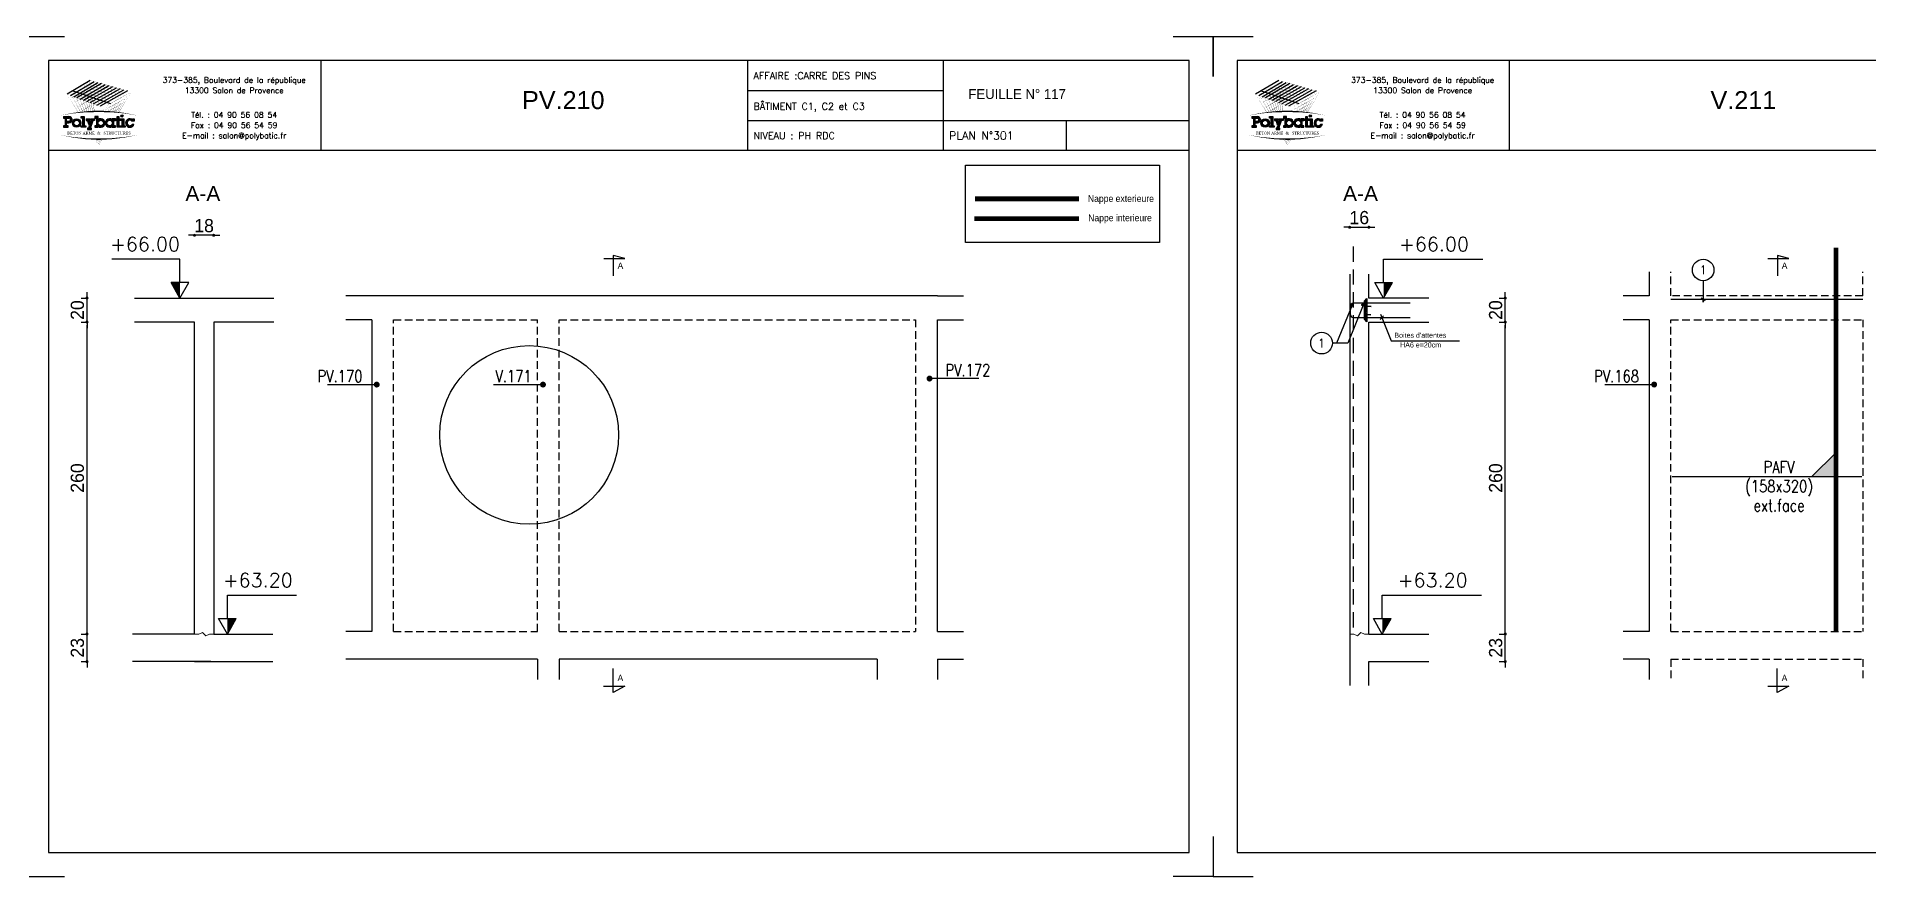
# Model space of a CAD drawing. Header units: metres. Extents: x -5618 to 118954, y -306 to 4637.
# Drawn here: x 115995 to 117520, y 894 to 1594 of the extents above; entities that cross this region are included whole.
import ezdxf
from ezdxf.enums import TextEntityAlignment as Align

# ---------------------------------------------------------------- set-up
doc = ezdxf.new("R2010")
doc.units = ezdxf.units.M
doc.linetypes.add('CACHE', pattern=[9.525, 6.35, -3.175])
doc.linetypes.add('CACHEX2', pattern=[19.05, 12.7, -6.35])
for name, color, linetype in [('COTATION', 1, 'Continuous'), ('GO-CARTOUCHE', 7, 'Continuous'), ('GO-FER-HA', 140, 'Continuous'), ('GO-TEXTE', 9, 'Continuous'), ('K_ENT_M_Building_V.76', 7, 'Continuous'), ('STR_COTATION', 1, 'Continuous'), ('STR_STA', 30, 'Continuous'), ('STR_TS', 22, 'Continuous'), ('STR_TS_TXT', 7, 'Continuous'), ('STR_VOI-POT', 6, 'Continuous')]:
    doc.layers.add(name, color=color, linetype=linetype)
doc.layers.add('Kofragna_forma', color=7, linetype='Continuous', lineweight=70)
doc.styles.add('ARIAL', font='ARIAL.TTF')
doc.styles.add('GrDimensions', font='simplex.shx')
doc.styles.add('Lucida', font='LSANSI.TTF')
doc.styles.add('POLYBATIC', font='TIMES.TTF')
doc.styles.add('schéma', font='simplex.shx')
doc.styles.add('TEXTE', font='romans.shx')
doc.styles.add('TEXTE TS', font='romans.shx', dxfattribs={"width": 0.7, "oblique": 15})
doc.styles.add('TEXTEBA', font='ARIAL.TTF')
doc.dimstyles.new('COUPE-20', dxfattribs={"dimscale": 0.5, "dimtxt": 22, "dimasz": 5, "dimexe": 0.05, "dimexo": 0, "dimgap": 5, "dimtad": 1, "dimdec": 0, "dimdsep": 46, "dimtxsty": 'Standard', "dimblk1": 'DOT', "dimblk2": 'DOT', "dimsah": 1, "dimcen": 0, "dimdle": 150, "dimclrd": 1, "dimclre": 1, "dimclrt": 7, "dimadec": 0, "dimazin": 0, "dimtfac": 1, "dimtdec": 0, "dimtix": 1, "dimtmove": 2, "dimatfit": 3, "dimldrblk": 'DOT', "dimfxl": 0, "dimtvp": 1, "dimtolj": 1, "dimtzin": 0, "dimarcsym": 0})

# ---------------------------------------------------------------- blocks, each defined once
blk = doc.blocks.new('A$C492E529B')
h = blk.add_hatch(color=256)
h.paths.add_polyline_path([(-1.98, 0.1), (-2.08, 0.1), (-2.08, 0.3), (-1.93, 0.3, 1), (-1.93, 0.7), (-2.28, 0.7), (-2.28, 0.6), (-2.18, 0.6), (-2.18, 0.1), (-2.28, 0.1), (-2.28, 0), (-1.98, 0)])
h.paths.add_polyline_path([(-2.08, 0.4), (-2.08, 0.6), (-1.93, 0.6, -1), (-1.93, 0.4)], flags=16)
h = blk.add_hatch(color=256)
h.paths.add_polyline_path([(-1.16, 0.28, 1), (-1.71, 0.28, 1)])
h.paths.add_polyline_path([(-1.61, 0.28, -1), (-1.26, 0.28, -1)], flags=16)
for color, points in [(256, [(-0.94, 0.7), (-1.14, 0.7), (-1.14, 0.6), (-1.04, 0.6), (-1.04, 0.1), (-1.14, 0.1), (-1.14, 0), (-0.84, 0), (-0.84, 0.1), (-0.94, 0.1)]), (256, [(-0.37, 0.45), (-0.27, 0.45), (-0.27, 0.55), (-0.52, 0.55), (-0.52, 0.45), (-0.47, 0.45), (-0.54, 0.25), (-0.61, 0.45), (-0.56, 0.45), (-0.56, 0.55), (-0.82, 0.55), (-0.82, 0.45), (-0.72, 0.45), (-0.6, 0.1), (-0.65, -0.05), (-0.72, -0.05), (-0.72, -0.15), (-0.47, -0.15), (-0.47, -0.05), (-0.54, -0.05)]), (256, [(1.39, 0.55), (1.29, 0.55), (1.29, 0.7), (1.19, 0.7), (1.19, 0.55), (1.09, 0.55), (1.09, 0.45), (1.19, 0.45), (1.19, 0), (1.39, 0), (1.39, 0.1), (1.29, 0.1), (1.29, 0.45), (1.39, 0.45)]), (140, [(1.41, 0.73, 1), (1.56, 0.73, 1)]), (256, [(1.61, 0.55), (1.41, 0.55), (1.41, 0.45), (1.51, 0.45), (1.51, 0.1), (1.41, 0.1), (1.41, 0), (1.71, 0), (1.71, 0.1), (1.61, 0.1)]), (256, [(2.13, 0.4), (2.28, 0.4), (2.28, 0.55), (2.18, 0.55), (2.18, 0.49, 3.359496), (2.27, 0.2), (2.17, 0.2, -3.125802)])]:
    blk.add_hatch(color=color).paths.add_polyline_path(points)
h = blk.add_hatch(color=256)
h.paths.add_polyline_path([(-0.05, 0.49), (-0.05, 0.7), (-0.25, 0.7), (-0.25, 0.6), (-0.15, 0.6), (-0.15, 0.1), (-0.25, 0.1), (-0.25, 0), (-0.05, 0), (-0.05, 0.06, 2.12132)])
h.paths.add_polyline_path([(-0.05, 0.28, -1), (0.3, 0.28, -1)], flags=16)
h = blk.add_hatch(color=256)
h.paths.add_polyline_path([(1.07, 0.1), (0.97, 0.1), (0.97, 0.45), (1.07, 0.45), (1.07, 0.55), (0.87, 0.55), (0.87, 0.49, 2.12132), (0.87, 0.06), (0.87, 0), (1.07, 0)])
h.paths.add_polyline_path([(0.52, 0.28, -1), (0.87, 0.28, -1)], flags=16)
for p, q in [((-0.6, 0.1), (-0.72, 0.45)), ((-0.65, -0.05), (-0.6, 0.1)), ((-0.54, 0.25), (-0.61, 0.45)), ((-0.54, -0.05), (-0.37, 0.45)), ((-0.54, 0.25), (-0.47, 0.45)), ((0.87, 0.55), (0.87, 0.49)), ((1.07, 0.55), (0.87, 0.55)), ((0.87, 0.06), (0.87, 0)), ((0.97, 0.1), (0.97, 0.45)), ((0.97, 0.45), (1.07, 0.45)), ((1.07, 0.1), (0.97, 0.1)), ((1.07, 0.45), (1.07, 0.55)), ((1.07, 0), (1.07, 0.1)), ((2.17, 0.2), (2.27, 0.2)), ((0.87, 0), (1.07, 0))]:
    blk.add_line(p, q)
for points in [[(-2.28, 0.7), (-1.93, 0.7)], [(-2.28, 0.7), (-2.28, 0.6), (-2.18, 0.6), (-2.18, 0.1), (-2.28, 0.1), (-2.28, 0), (-1.98, 0), (-1.98, 0.1), (-2.08, 0.1), (-2.08, 0.3), (-1.93, 0.3)], [(-2.08, 0.4), (-2.08, 0.6), (-1.93, 0.6)], [(-2.08, 0.4), (-1.93, 0.4)], [(-1.14, 0.7), (-0.94, 0.7), (-0.94, 0.1), (-0.84, 0.1), (-0.84, 0), (-1.14, 0), (-1.14, 0.1), (-1.04, 0.1), (-1.04, 0.6), (-1.14, 0.6), (-1.14, 0.7)], [(-0.82, 0.55), (-0.56, 0.55)], [(-0.82, 0.55), (-0.82, 0.45), (-0.72, 0.45)], [(-0.61, 0.45), (-0.56, 0.45), (-0.56, 0.55)], [(-0.52, 0.55), (-0.27, 0.55), (-0.27, 0.45), (-0.37, 0.45)], [(-0.47, 0.45), (-0.52, 0.45), (-0.52, 0.55)], [(-0.25, 0.7), (-0.25, 0.6), (-0.15, 0.6), (-0.15, 0.1), (-0.25, 0.1), (-0.25, 0), (-0.05, 0), (-0.05, 0.06)], [(-0.05, 0.49), (-0.05, 0.7), (-0.25, 0.7)], [(1.09, 0.55), (1.19, 0.55), (1.19, 0.7), (1.29, 0.7), (1.29, 0.55), (1.39, 0.55), (1.39, 0.45), (1.29, 0.45), (1.29, 0.1), (1.39, 0.1), (1.39, 0), (1.19, 0), (1.19, 0.45), (1.09, 0.45)], [(1.09, 0.45), (1.09, 0.55)], [(1.41, 0.45), (1.41, 0.55), (1.61, 0.55), (1.61, 0.1), (1.71, 0.1), (1.71, 0), (1.41, 0), (1.41, 0.1), (1.51, 0.1), (1.51, 0.45), (1.41, 0.45)], [(2.18, 0.49), (2.18, 0.55), (2.28, 0.55), (2.28, 0.4), (2.13, 0.4)], [(-0.65, -0.05), (-0.72, -0.05), (-0.72, -0.15), (-0.47, -0.15), (-0.47, -0.05), (-0.54, -0.05)]]:
    blk.add_lwpolyline(points)
for centre, radius in [((-1.43, 0.28), 0.275), ((-1.43, 0.28), 0.175), ((0.13, 0.28), 0.175), ((0.7, 0.28), 0.175)]:
    blk.add_circle(centre, radius)
at = {"color": 140}
blk.add_circle((1.49, 0.73), 0.075, dxfattribs=at)
for centre, radius, start, end in [((-1.93, 0.5), 0.2, 270, 90), ((-1.93, 0.5), 0.1, 270, 90), ((0.13, 0.28), 0.275, 230.4788, 129.5212), ((0.7, 0.28), 0.275, 50.4788, 309.5212), ((2.01, 0.28), 0.275, 50.4788, 344.1734), ((2.01, 0.28), 0.175, 45.5847, 334.6231)]:
    blk.add_arc(centre, radius, start, end)
blk = doc.blocks.new('POLYBATIC')
at = {"color": 140}
for p, q in [((-0.43, 3.281), (-1.602, 2.578)), ((-1.435, 2.518), (-0.241, 3.228)), ((-1.268, 2.457), (-0.053, 3.175)), ((0.135, 3.121), (-1.101, 2.397)), ((-0.934, 2.337), (0.323, 3.068)), ((-0.767, 2.276), (0.511, 3.015)), ((0.7, 2.962), (-0.6, 2.216)), ((-0.433, 2.156), (0.888, 2.908)), ((1.076, 2.855), (-0.266, 2.095)), ((-0.099, 2.035), (1.264, 2.802)), ((-1.309, 2.754), (0.586, 2.109)), ((1.452, 2.749), (0.067, 1.974))]:
    blk.add_line(p, q, dxfattribs=at)
for points in [[(-1.602, 2.578, 0, 0.0156, 0), (-1.016, 2.93, 0, 0, 0)], [(-1.435, 2.518, 0, 0.0156, 0), (-0.838, 2.873, 0, 0, 0)], [(-1.268, 2.457, 0, 0.0156, 0), (-0.661, 2.816, 0, 0, 0)], [(-0.2, 2.524, 0.0156, 0, 0), (-1.162, 2.842, 0, 0, 0)], [(-0.692, 1.693, 0.0126, 0, 0), (-1.162, 2.842, 0, 0, 0)], [(-1.016, 2.93, 0.0156, 0, 0), (-0.43, 3.281, 0, 0, 0)], [(-0.039, 2.617, 0.0156, 0, 0), (-1.016, 2.93, 0, 0, 0)], [(-0.589, 1.7, 0.0131, 0, 0), (-1.016, 2.93, 0, 0, 0)], [(-0.391, 2.983, 0, 0.0156, 0), (-0.923, 2.663, 0, 0, 0)], [(0.122, 2.71, 0.0156, 0, 0), (-0.869, 3.018, 0, 0, 0)], [(-0.491, 1.706, 0.0136, 0, 0), (-0.869, 3.018, 0, 0, 0)], [(-0.838, 2.873, 0.0156, 0, 0), (-0.241, 3.228, 0, 0, 0)], [(0.283, 2.803, 0.0156, 0, 0), (-0.723, 3.105, 0, 0, 0)], [(-0.398, 1.71, 0.014, 0, 0), (-0.723, 3.105, 0, 0, 0)], [(-0.661, 2.816, 0.0156, 0, 0), (-0.053, 3.175, 0, 0, 0)], [(0.444, 2.896, 0.0156, 0, 0), (-0.576, 3.193, 0, 0, 0)], [(-0.309, 1.714, 0.0145, 0, 0), (-0.576, 3.193, 0, 0, 0)], [(-0.483, 2.759, 0.0156, 0, 0), (0.135, 3.121, 0, 0, 0)], [(0.605, 2.988, 0.0156, 0, 0), (-0.43, 3.281, 0, 0, 0)], [(-0.225, 1.716, 0.0149, 0, 0), (-0.43, 3.281, 0, 0, 0)], [(-0.305, 2.702, 0.0156, 0, 0), (0.323, 3.068, 0, 0, 0)], [(-0.128, 2.646, 0.0156, 0, 0), (0.511, 3.015, 0, 0, 0)], [(0.05, 2.589, 0.0156, 0, 0), (0.7, 2.962, 0, 0, 0)], [(0.227, 2.532, 0.0156, 0, 0), (0.888, 2.908, 0, 0, 0)], [(1.289, 2.5, 0, 0.0156, 0), (0.283, 2.803, 0, 0, 0)], [(0.405, 2.475, 0.0156, 0, 0), (1.076, 2.855, 0, 0, 0)], [(1.465, 2.598, 0, 0.0156, 0), (0.444, 2.896, 0, 0, 0)], [(0.582, 2.418, 0.0156, 0, 0), (1.264, 2.802, 0, 0, 0)], [(1.641, 2.695, 0, 0.0156, 0), (0.605, 2.988, 0, 0, 0)], [(-0.684, 2.246, 0.0156, 0, 0), (-1.602, 2.578, 0, 0, 0)], [(-1.031, 1.66, 0.0111, 0, 0), (-1.602, 2.578, 0, 0, 0)], [(-1.456, 2.344, 0, 0.0156, 0), (-0.923, 2.663, 0, 0, 0)], [(-0.522, 2.339, 0.0156, 0, 0), (-1.455, 2.666, 0, 0, 0)], [(-0.913, 1.673, 0.0116, 0, 0), (-1.455, 2.666, 0, 0, 0)], [(-1.31, 2.109, 0, 0.0156, 0), (-0.831, 2.397, 0, 0, 0)], [(-0.361, 2.432, 0.0156, 0, 0), (-1.309, 2.754, 0, 0, 0)], [(-0.8, 1.684, 0.0121, 0, 0), (-1.309, 2.754, 0, 0, 0)], [(-1.165, 1.875, 0, 0.0156, 0), (-0.739, 2.131, 0, 0, 0)], [(-1.101, 2.397, 0, 0.0156, 0), (-0.483, 2.759, 0, 0, 0)], [(-1.019, 1.641, 0, 0.0156, 0), (-0.646, 1.864, 0, 0, 0)], [(-0.934, 2.337, 0, 0.0156, 0), (-0.305, 2.702, 0, 0, 0)], [(-0.352, 2.685, 0, 0.0156, 0), (-0.831, 2.397, 0, 0, 0)], [(-0.767, 2.276, 0, 0.0156, 0), (-0.128, 2.646, 0, 0, 0)], [(-0.312, 2.386, 0, 0.0156, 0), (-0.739, 2.131, 0, 0, 0)], [(0.234, 1.914, 0, 0.0156, 0), (-0.684, 2.246, 0, 0, 0)], [(-0.273, 2.088, 0, 0.0156, 0), (-0.646, 1.864, 0, 0, 0)], [(-0.6, 2.216, 0, 0.0156, 0), (0.05, 2.589, 0, 0, 0)], [(0.41, 2.012, 0, 0.0156, 0), (-0.522, 2.339, 0, 0, 0)], [(-0.433, 2.156, 0, 0.0156, 0), (0.227, 2.532, 0, 0, 0)], [(0.586, 2.109, 0, 0.0156, 0), (-0.361, 2.432, 0, 0, 0)], [(-0.266, 2.095, 0, 0.0156, 0), (0.405, 2.475, 0, 0, 0)], [(0.762, 2.207, 0, 0.0156, 0), (-0.2, 2.524, 0, 0, 0)], [(-0.099, 2.035, 0, 0.0156, 0), (0.582, 2.418, 0, 0, 0)], [(0.937, 2.305, 0, 0.0156, 0), (-0.039, 2.617, 0, 0, 0)], [(0.067, 1.974, 0, 0.0156, 0), (0.76, 2.362, 0, 0, 0)], [(1.113, 2.402, 0, 0.0156, 0), (0.122, 2.71, 0, 0, 0)], [(0.213, 1.74, 0, 0.0156, 0), (0.852, 2.095, 0, 0, 0)], [(0.21, 1.716, 0.00323, 0, 0), (0.234, 1.914, 0, 0, 0)], [(0.234, 1.914, 0, 0.0156, 0), (0.937, 2.305, 0, 0, 0)], [(0.349, 1.712, 0.00465, 0, 0), (0.41, 2.012, 0, 0, 0)], [(0.447, 1.708, 0.00693, 0.0156, 0), (0.767, 1.886, 0, 0, 0)], [(0.474, 1.706, 0.00597, 0, 0), (0.586, 2.109, 0, 0, 0)], [(0.587, 1.7, 0.00718, 0, 0), (0.762, 2.207, 0, 0, 0)], [(0.68, 1.675, 0.0156, 0, 0), (1.193, 1.96, 0, 0, 0)], [(0.689, 1.693, 0.0083, 0, 0), (0.937, 2.305, 0, 0, 0)], [(0.76, 2.362, 0.0156, 0, 0), (1.452, 2.749, 0, 0, 0)], [(0.765, 1.884, 0.0156, 0, 0), (1.342, 2.205, 0, 0, 0)], [(0.781, 1.685, 0.00933, 0, 0), (1.113, 2.402, 0, 0, 0)], [(0.852, 2.095, 0.0156, 0, 0), (1.491, 2.45, 0, 0, 0)], [(0.865, 1.678, 0.0103, 0, 0), (1.289, 2.5, 0, 0, 0)], [(0.937, 2.305, 0.0156, 0, 0), (1.641, 2.695, 0, 0, 0)], [(0.942, 1.67, 0.0112, 0, 0), (1.465, 2.598, 0, 0, 0)], [(1.012, 1.663, 0.012, 0, 0), (1.641, 2.695, 0, 0, 0)], [(-1.953, 1.508, 0, 0.0781, -0.053843), (0, 1.719, 0, 0, 0)], [(-0.234, 1.79, 0, 0.00638, 0), (-0.365, 1.711, 0, 0.00638, 0)], [(1.953, 1.508, 0, 0.0781, 0.053843), (0, 1.719, 0, 0, 0)], [(0.96, 1.668, 0.00293, 0, 0), (1.044, 1.715, 0, 0, 0)], [(-1.953, 0.523, 0, 0.0781, 0.053843), (0, 0.312, 0, 0, 0)], [(0, 0, 0, 0.00381, 0), (-0.195, 0.315, 0, 0.00381, 0)], [(0, 0, 0, 0.00368, 0), (-0.171, 0.314, 0, 0.00368, 0)], [(0, 0, 0, 0.00356, 0), (-0.149, 0.314, 0, 0.00356, 0)], [(0, 0, 0, 0.00345, 0), (-0.128, 0.313, 0, 0.00345, 0)], [(0, 0, 0, 0.00334, 0), (-0.109, 0.313, 0, 0.00334, 0)], [(0, 0, 0, 0.00324, 0), (-0.09, 0.313, 0, 0.00324, 0)], [(0, 0, 0, 0.00315, 0), (-0.073, 0.313, 0, 0.00315, 0)], [(0, 0, 0, 0.00306, 0), (-0.056, 0.313, 0, 0.00306, 0)], [(0, 0, 0, 0.00306, 0), (-0.056, 0.313, 0, 0.00306, 0)], [(0, 0, 0, 0.00298, 0), (-0.041, 0.313, 0, 0.00298, 0)], [(1.953, 0.523, 0, 0.0781, -0.053843), (0, 0.312, 0, 0, 0)], [(0, 0, 0, 0.0051, 0), (0.038, 0.313, 0, 0.0051, 0)], [(0, 0, 0, 0.00425, 0), (0.127, 0.313, 0, 0.00425, 0)], [(0, 0, 0, 0.00408, 0), (0.145, 0.314, 0, 0.00408, 0)], [(0, 0, 0, 0.00392, 0), (0.162, 0.314, 0, 0.00392, 0)], [(0, 0, 0, 0.00378, 0), (0.177, 0.314, 0, 0.00378, 0)], [(0, 0, 0, 0.00365, 0), (0.191, 0.315, 0, 0.00365, 0)], [(0, 0, 0, 0.00486, 0), (0.064, 0.313, 0, 0.00486, 0)], [(0, 0, 0, 0.00464, 0), (0.087, 0.313, 0, 0.00464, 0)], [(0, 0, 0, 0.00443, 0), (0.108, 0.313, 0, 0.00443, 0)]]:
    blk.add_lwpolyline(points, format="xyseb", dxfattribs=at)
at = {"color": 5, "xscale": 0.78125, "yscale": 0.78125, "zscale": 0.78125}
blk.add_blockref('A$C492E529B', (0, 0.91), dxfattribs=at)
at = {"lineweight": 60, "style": 'POLYBATIC'}
for s, p in [('BÉTON ARMÉ', (-1.587, 0.547)), ('STRUCTURES', (0.24, 0.547))]:
    blk.add_text(s, height=0.1406, dxfattribs=at).set_placement(p)
at = {"color": 140, "style": 'POLYBATIC'}
blk.add_text('&', height=0.141, dxfattribs=at).set_placement((0, 0.547), align=Align.CENTER)
blk = doc.blocks.new('ime')
at = {"layer": 'COTATION', "const_width": 2.5}
blk.add_lwpolyline([(1.2, 0, -1), (-1.2, 0, -1)], format="xyb", close=True, dxfattribs=at)
at = {"layer": 'COTATION'}
blk.add_lwpolyline([(41.1, 0), (0, 0)], dxfattribs=at)
at = {"layer": 'COTATION', "color": 7, "style": 'TEXTE TS', "width": 0.8}
blk.add_attdef('NAME', (9.1, 2), '', height=10, dxfattribs=at)
blk = doc.blocks.new('_DOT')
at = {"color": 0, "linetype": 'ByBlock'}
blk.add_line((-0.5, 0), (-1, 0), dxfattribs=at)
at = {"color": 0, "linetype": 'ByBlock', "const_width": 0.5}
blk.add_lwpolyline([(-0.25, 0, 1), (0.25, 0, 1)], format="xyb", close=True, dxfattribs=at)
blk = doc.blocks.new('*D1328')
at = {"layer": 'COTATION', "color": 1, "lineweight": -2, "ltscale": 4.5}
for p, q in [((116036.6, 1098.3), (116036.6, 1100.8)), ((116031.6, 1095.8), (116036.6, 1095.8)), ((116036.6, 1072.8), (116036.6, 1095.8)), ((116031.6, 1072.8), (116036.6, 1072.8)), ((116036.6, 1070.3), (116036.6, 1067.8))]:
    blk.add_line(p, q, dxfattribs=at)
at = {"layer": 'DEFPOINTS', "color": 0, "lineweight": -3, "ltscale": 4.5}
for p in [(116017.7, 1095.8), (116036.6, 1095.8), (116017.7, 1072.8)]:
    blk.add_point(p, dxfattribs=at)
at = {"layer": 'COTATION', "color": 1, "lineweight": -2, "ltscale": 4.5, "xscale": 2.5, "yscale": 2.5, "zscale": 2.5}
for p, rotation in [((116036.6, 1095.8), 270), ((116036.6, 1072.8), 90)]:
    blk.add_blockref('_DOT', p, dxfattribs=dict(at, rotation=rotation))
at = {"layer": 'COTATION', "color": 7, "lineweight": -3, "ltscale": 4.5, "insert": (116028.6, 1084.3), "char_height": 11, "attachment_point": 5, "rotation": 90}
blk.add_mtext('\\A1;23', dxfattribs=at)
blk = doc.blocks.new('*D1329')
at = {"layer": 'COTATION', "color": 1, "lineweight": -2, "ltscale": 4.5}
for p, q in [((116031.6, 1355.8), (116036.6, 1355.8)), ((116036.6, 1098.3), (116036.6, 1353.3)), ((116031.6, 1095.8), (116036.6, 1095.8))]:
    blk.add_line(p, q, dxfattribs=at)
at = {"layer": 'DEFPOINTS', "color": 0, "lineweight": -3, "ltscale": 4.5}
for p in [(116017.7, 1355.8), (116036.6, 1355.8), (116017.7, 1095.8)]:
    blk.add_point(p, dxfattribs=at)
at = {"layer": 'COTATION', "color": 1, "lineweight": -2, "ltscale": 4.5, "xscale": 2.5, "yscale": 2.5, "zscale": 2.5}
for p, rotation in [((116036.6, 1355.8), 90), ((116036.6, 1095.8), 270)]:
    blk.add_blockref('_DOT', p, dxfattribs=dict(at, rotation=rotation))
at = {"layer": 'COTATION', "color": 7, "lineweight": -3, "ltscale": 4.5, "insert": (116028.6, 1225.8), "char_height": 11, "attachment_point": 5, "rotation": 90}
blk.add_mtext('\\A1;260', dxfattribs=at)
blk = doc.blocks.new('*D1330')
at = {"layer": 'COTATION', "color": 1, "lineweight": -2, "ltscale": 4.5}
for p, q in [((116031.6, 1375.8), (116036.6, 1375.8)), ((116036.6, 1378.3), (116036.6, 1380.8)), ((116036.6, 1355.8), (116036.6, 1375.8)), ((116031.6, 1355.8), (116036.6, 1355.8)), ((116036.6, 1353.3), (116036.6, 1350.8))]:
    blk.add_line(p, q, dxfattribs=at)
at = {"layer": 'DEFPOINTS', "color": 0, "lineweight": -3, "ltscale": 4.5}
for p in [(116017.7, 1375.8), (116036.6, 1375.8), (116017.7, 1355.8)]:
    blk.add_point(p, dxfattribs=at)
at = {"layer": 'COTATION', "color": 1, "lineweight": -2, "ltscale": 4.5, "xscale": 2.5, "yscale": 2.5, "zscale": 2.5}
for p, rotation in [((116036.6, 1375.8), 270), ((116036.6, 1355.8), 90)]:
    blk.add_blockref('_DOT', p, dxfattribs=dict(at, rotation=rotation))
at = {"layer": 'COTATION', "color": 7, "lineweight": -3, "ltscale": 4.5, "insert": (116028.6, 1365.8), "char_height": 11, "attachment_point": 5, "rotation": 90}
blk.add_mtext('\\A1;20', dxfattribs=at)
blk = doc.blocks.new('*D1331')
at = {"layer": 'DEFPOINTS', "color": 0, "lineweight": -3, "ltscale": 4.5}
for p in [(116126.1, 1428.1), (116126.1, 1395.8, 187.7), (116142.1, 1395.8, 187.7)]:
    blk.add_point(p, dxfattribs=at)
at = {"layer": 'STR_COTATION', "color": 1, "lineweight": -2, "ltscale": 4.5}
for p, q in [((116123.6, 1428.1), (116121.1, 1428.1)), ((116126.1, 1428.1), (116126.1, 1428.1)), ((116142.1, 1428.1), (116126.1, 1428.1)), ((116142.1, 1428.1), (116142.1, 1428.1)), ((116144.6, 1428.1), (116147.1, 1428.1))]:
    blk.add_line(p, q, dxfattribs=at)
at = {"layer": 'STR_COTATION', "color": 1, "lineweight": -2, "ltscale": 4.5, "xscale": 2.5, "yscale": 2.5, "zscale": 2.5}
blk.add_blockref('_DOT', (116126.1, 1428.1), dxfattribs=at)
at = {"layer": 'STR_COTATION', "color": 1, "lineweight": -2, "ltscale": 4.5, "xscale": 2.5, "yscale": 2.5, "zscale": 2.5, "rotation": 180}
blk.add_blockref('_DOT', (116142.1, 1428.1), dxfattribs=at)
at = {"layer": 'STR_COTATION', "color": 7, "lineweight": -3, "ltscale": 4.5, "insert": (116134.1, 1436.1), "char_height": 11, "attachment_point": 5}
blk.add_mtext('\\A1;18', dxfattribs=at)
blk = doc.blocks.new('*D1332')
at = {"layer": 'COTATION', "color": 1, "lineweight": -2, "ltscale": 4.5}
for p, q in [((117217.9, 1098.3), (117217.9, 1100.8)), ((117212.9, 1095.8), (117217.9, 1095.8)), ((117217.9, 1072.8), (117217.9, 1095.8)), ((117212.9, 1072.8), (117217.9, 1072.8)), ((117217.9, 1070.3), (117217.9, 1067.8))]:
    blk.add_line(p, q, dxfattribs=at)
at = {"layer": 'DEFPOINTS', "color": 0, "lineweight": -3, "ltscale": 4.5}
for p in [(117154.3, 1095.8), (117217.9, 1095.8), (117154.3, 1072.8)]:
    blk.add_point(p, dxfattribs=at)
at = {"layer": 'COTATION', "color": 1, "lineweight": -2, "ltscale": 4.5, "xscale": 2.5, "yscale": 2.5, "zscale": 2.5}
for p, rotation in [((117217.9, 1095.8), 270), ((117217.9, 1072.8), 90)]:
    blk.add_blockref('_DOT', p, dxfattribs=dict(at, rotation=rotation))
at = {"layer": 'COTATION', "color": 7, "lineweight": -3, "ltscale": 4.5, "insert": (117209.9, 1084.3), "char_height": 11, "attachment_point": 5, "rotation": 90}
blk.add_mtext('\\A1;23', dxfattribs=at)
blk = doc.blocks.new('*D1333')
at = {"layer": 'COTATION', "color": 1, "lineweight": -2, "ltscale": 4.5}
for p, q in [((117212.9, 1355.8), (117217.9, 1355.8)), ((117217.9, 1098.3), (117217.9, 1353.3)), ((117212.9, 1095.8), (117217.9, 1095.8))]:
    blk.add_line(p, q, dxfattribs=at)
at = {"layer": 'DEFPOINTS', "color": 0, "lineweight": -3, "ltscale": 4.5}
for p in [(117154.3, 1355.8), (117217.9, 1355.8), (117154.3, 1095.8)]:
    blk.add_point(p, dxfattribs=at)
at = {"layer": 'COTATION', "color": 1, "lineweight": -2, "ltscale": 4.5, "xscale": 2.5, "yscale": 2.5, "zscale": 2.5}
for p, rotation in [((117217.9, 1355.8), 90), ((117217.9, 1095.8), 270)]:
    blk.add_blockref('_DOT', p, dxfattribs=dict(at, rotation=rotation))
at = {"layer": 'COTATION', "color": 7, "lineweight": -3, "ltscale": 4.5, "insert": (117209.9, 1225.8), "char_height": 11, "attachment_point": 5, "rotation": 90}
blk.add_mtext('\\A1;260', dxfattribs=at)
blk = doc.blocks.new('*D1334')
at = {"layer": 'COTATION', "color": 1, "lineweight": -2, "ltscale": 4.5}
for p, q in [((117212.9, 1375.8), (117217.9, 1375.8)), ((117217.9, 1378.3), (117217.9, 1380.8)), ((117217.9, 1355.8), (117217.9, 1375.8)), ((117212.9, 1355.8), (117217.9, 1355.8)), ((117217.9, 1353.3), (117217.9, 1350.8))]:
    blk.add_line(p, q, dxfattribs=at)
at = {"layer": 'DEFPOINTS', "color": 0, "lineweight": -3, "ltscale": 4.5}
for p in [(117154.3, 1375.8), (117217.9, 1375.8), (117154.3, 1355.8)]:
    blk.add_point(p, dxfattribs=at)
at = {"layer": 'COTATION', "color": 1, "lineweight": -2, "ltscale": 4.5, "xscale": 2.5, "yscale": 2.5, "zscale": 2.5}
for p, rotation in [((117217.9, 1375.8), 270), ((117217.9, 1355.8), 90)]:
    blk.add_blockref('_DOT', p, dxfattribs=dict(at, rotation=rotation))
at = {"layer": 'COTATION', "color": 7, "lineweight": -3, "ltscale": 4.5, "insert": (117209.9, 1365.8), "char_height": 11, "attachment_point": 5, "rotation": 90}
blk.add_mtext('\\A1;20', dxfattribs=at)
blk = doc.blocks.new('stab')
at = {"layer": 'STR_STA'}
h = blk.add_hatch(dxfattribs=at)
h.set_pattern_fill('ANSI31', color=9, scale=6.075, angle=-540, style=0)
h.set_pattern_definition([(315, (-54992.6584, 395894.73794), (-0.536959212, -0.536959212), [])])
h.paths.add_polyline_path([(8.6, 0), (6.5, -2), (4.9, -2), (4.9, 0)])
h.paths.add_polyline_path([(4.9, 0), (4.9, -2), (1.7, -2), (1.9, 0)])
h.paths.add_polyline_path([(1.4, 0), (1.7, -2), (-8, -2), (-7.8, 0)])
h.paths.add_polyline_path([(-8.1, -1.6), (-9.7, 0), (-8.2, 0)])
at = {"layer": 'STR_STA', "color": 1}
blk.add_lwpolyline([(-5.9, 36), (-5.9, 0.6), (-5.9, -11.1, 0.414214), (-2.9, -14.1), (3.2, -14.1, 0.414214), (6.2, -11.1), (6.2, 36)], format="xyb", dxfattribs=at)
blk.add_lwpolyline([(-7.6, -2), (-9.7, 0), (9.7, 0), (7.6, -2)], close=True, dxfattribs=at)
blk.add_lwpolyline([(-3.9, 0), (-3.7, -2.2), (-3.1, 3.5), (-3.1, 0), (3.1, 0), (3.4, -2.1), (3.9, 3.2), (3.9, 0)], dxfattribs=at)
at = {"layer": 'STR_STA', "color": 6, "linetype": 'Continuous', "const_width": 1.2}
for points in [[(-3.8, -3.7, -1), (-5, -3.7, -1)], [(-3.6, -12.3, -1), (-4.8, -12.3, -1)]]:
    blk.add_lwpolyline(points, format="xyb", close=True, dxfattribs=at)
blk = doc.blocks.new('*D1335')
at = {"layer": 'DEFPOINTS', "color": 0, "lineweight": -3, "ltscale": 4.5}
for p in [(117104.3, 1434.8), (117088.3, 1395.8, 187.7), (117104.3, 1395.8, 187.7)]:
    blk.add_point(p, dxfattribs=at)
at = {"layer": 'STR_COTATION', "color": 1, "lineweight": -2, "ltscale": 4.5}
for p, q in [((117085.8, 1434.8), (117083.3, 1434.8)), ((117088.3, 1434.8), (117088.3, 1434.8)), ((117088.3, 1434.8), (117104.3, 1434.8)), ((117104.3, 1434.8), (117104.3, 1434.8)), ((117106.8, 1434.8), (117109.3, 1434.8))]:
    blk.add_line(p, q, dxfattribs=at)
at = {"layer": 'STR_COTATION', "color": 1, "lineweight": -2, "ltscale": 4.5, "xscale": 2.5, "yscale": 2.5, "zscale": 2.5}
blk.add_blockref('_DOT', (117088.3, 1434.8), dxfattribs=at)
at = {"layer": 'STR_COTATION', "color": 1, "lineweight": -2, "ltscale": 4.5, "xscale": 2.5, "yscale": 2.5, "zscale": 2.5, "rotation": 180}
blk.add_blockref('_DOT', (117104.3, 1434.8), dxfattribs=at)
at = {"layer": 'STR_COTATION', "color": 7, "lineweight": -3, "ltscale": 4.5, "insert": (117096.3, 1442.8), "char_height": 11, "attachment_point": 5}
blk.add_mtext('\\A1;16', dxfattribs=at)
blk = doc.blocks.new('mrega')
at = {"layer": 'STR_TS_TXT', "style": 'TEXTE TS', "width": 0.8}
for tag, p in [('ST10', (14.5, 0)), ('DIM', (14.5, -16)), ('NOTE', (14.5, -32))]:
    blk.add_attdef(tag, text='', height=10, dxfattribs=at).set_placement(p, align=Align.CENTER)
blk = doc.blocks.new('A$C6F247267')
blk.add_hatch(color=256).paths.add_polyline_path([(0, -0.2), (-0.2, 0), (0, 0)])
blk.add_lwpolyline([(-0.2, 0), (0, 0), (0, -0.2), (-0.2, 0)])

msp = doc.modelspace()

# ---------------------------------------------------------------- linework, layer by layer
for p, q in [((116586.73, 1573.71), (116586.73, 1498.77)), ((116749.7, 1573.74), (116749.7, 1498.77)), ((116586.73, 1548.71), (116749.7, 1548.71)), ((116586.73, 1523.72), (116749.7, 1523.72)), ((116749.7, 1523.74), (116954.55, 1523.74)), ((116852.03, 1523.74), (116852.03, 1498.77))]:
    msp.add_line(p, q)
at = {"color": 7, "linetype": 'Continuous', "lineweight": -3}
for p, q in [((116121.32, 1388.79, 187.69), (116106.57, 1388.79, 187.69)), ((116113.95, 1375.79, 187.69), (116106.57, 1388.79, 187.69)), ((116121.32, 1388.79, 187.69), (116106.57, 1388.79, 187.69)), ((116113.95, 1375.79, 187.69), (116106.57, 1388.79, 187.69)), ((116113.95, 1375.79, 187.69), (116121.32, 1388.79, 187.69)), ((116113.95, 1375.79, 187.69), (116121.32, 1388.79, 187.69)), ((117109.13, 1388.79, 187.69), (117123.88, 1388.79, 187.69)), ((117116.51, 1375.79, 187.69), (117109.13, 1388.79, 187.69)), ((117109.13, 1388.79, 187.69), (117123.88, 1388.79, 187.69)), ((117116.51, 1375.79, 187.69), (117109.13, 1388.79, 187.69)), ((117116.51, 1375.79, 187.69), (117123.88, 1388.79, 187.69)), ((117116.51, 1375.79, 187.69), (117123.88, 1388.79, 187.69)), ((116146.2, 1108.79, 187.69), (116160.95, 1108.79, 187.69)), ((116153.57, 1095.79, 187.69), (116146.2, 1108.79, 187.69)), ((116146.2, 1108.79, 187.69), (116160.95, 1108.79, 187.69)), ((116153.57, 1095.79, 187.69), (116146.2, 1108.79, 187.69)), ((116153.57, 1095.79, 187.69), (116160.95, 1108.79, 187.69)), ((116153.57, 1095.79, 187.69), (116160.95, 1108.79, 187.69)), ((117108.07, 1108.79, 187.69), (117122.82, 1108.79, 187.69)), ((117115.45, 1095.79, 187.69), (117108.07, 1108.79, 187.69)), ((117108.07, 1108.79, 187.69), (117122.82, 1108.79, 187.69)), ((117115.45, 1095.79, 187.69), (117108.07, 1108.79, 187.69)), ((117115.45, 1095.79, 187.69), (117122.82, 1108.79, 187.69)), ((117115.45, 1095.79, 187.69), (117122.82, 1108.79, 187.69))]:
    msp.add_line(p, q, dxfattribs=at)
for points in [[(115984.65, 1560.38), (115984.65, 1593.71), (116017.98, 1593.71)], [(116941.22, 1593.71), (116974.55, 1593.71), (116974.55, 1560.38)], [(116974.55, 1560.38), (116974.55, 1593.71), (117007.88, 1593.71)], [(116231.29, 1573.71), (116231.29, 1498.77)], [(117221.19, 1573.71), (117221.19, 1498.77)], [(116954.55, 1498.77), (116004.64, 1498.77)], [(117944.45, 1498.77), (116994.55, 1498.77)], [(115984.65, 927.11), (115984.65, 893.78), (116017.98, 893.78)], [(116974.55, 927.11), (116974.55, 893.78), (116941.22, 893.78)], [(116974.55, 927.11), (116974.55, 893.78), (117007.88, 893.78)]]:
    msp.add_lwpolyline(points)
for points in [[(116004.64, 1573.71), (116004.64, 913.78), (116954.55, 913.78), (116954.55, 1573.71)], [(116994.55, 1573.71), (116994.55, 913.78), (117944.45, 913.78), (117944.45, 1573.71)]]:
    msp.add_lwpolyline(points, close=True)
at = {"lineweight": 18, "elevation": 187.69}
for points in [[(116142.15, 1095.79), (116138.68, 1095.79), (116135.66, 1094.36), (116132.91, 1097.13), (116129.75, 1095.79), (116126.15, 1095.79)], [(117088.3, 1095.79), (117091.77, 1095.79), (117094.79, 1094.36), (117097.54, 1097.13), (117100.7, 1095.79), (117104.3, 1095.79)]]:
    msp.add_lwpolyline(points, dxfattribs=at)
at = {"color": 7, "linetype": 'Continuous', "lineweight": -3}
for points in [[(116106.57, 1388.79, 187.69), (116113.95, 1375.79, 187.69), (116113.95, 1388.76, 187.69)], [(116106.57, 1388.79, 187.69), (116113.95, 1375.79, 187.69), (116113.95, 1388.76, 187.69)], [(117123.88, 1388.79, 187.69), (117116.51, 1375.79, 187.69), (117116.51, 1388.76, 187.69)], [(117123.88, 1388.79, 187.69), (117116.51, 1375.79, 187.69), (117116.51, 1388.76, 187.69)], [(116160.95, 1108.79, 187.69), (116153.57, 1095.79, 187.69), (116153.57, 1108.75, 187.69)], [(116160.95, 1108.79, 187.69), (116153.57, 1095.79, 187.69), (116153.57, 1108.75, 187.69)], [(117122.82, 1108.79, 187.69), (117115.45, 1095.79, 187.69), (117115.45, 1108.75, 187.69)], [(117122.82, 1108.79, 187.69), (117115.45, 1095.79, 187.69), (117115.45, 1108.75, 187.69)]]:
    msp.add_solid(points, dxfattribs=at)
at = {"layer": 'GO-CARTOUCHE', "color": 2, "ltscale": 3}
msp.add_line((117116.6, 1360.98, 187.69), (117113.79, 1358.01, 187.69), dxfattribs=at)
at = {"layer": 'GO-CARTOUCHE', "color": 2, "ltscale": 3, "elevation": 187.69}
msp.add_lwpolyline([(117114, 1362.49), (117122.96, 1340.08), (117179.66, 1340.08)], dxfattribs=at)
at = {"layer": 'GO-FER-HA', "elevation": 563.06}
msp.add_lwpolyline([(117382.7, 1390.26, -512.3220063), (117382.77, 1390.26), (117382.77, 1372.39), (117382.77, 1374.79), (117384.46, 1373.89), (117381.07, 1375.69)], format="xyb", dxfattribs=at)
at = {"layer": 'GO-FER-HA', "elevation": 187.69}
for points in [[(117099.61, 1369.96), (117086.73, 1338.32), (117073.99, 1338.32)], [(117090.27, 1369.96), (117077.39, 1338.32), (117073.99, 1338.32)]]:
    msp.add_lwpolyline(points, dxfattribs=at)
at = {"layer": 'GO-FER-HA'}
msp.add_circle((117064.93, 1338.32, 187.69), 9.06, dxfattribs=at)
at = {"layer": 'GO-TEXTE', "flags": 128}
for points, elevation in [([(116466.94, 1408.86), (116484.59, 1408.85), (116474.91, 1411.14), (116474.9, 1394.22)], 563.06), ([(117436.56, 1408.86), (117454.21, 1408.85), (117444.53, 1411.14), (117444.52, 1394.22)], 1126.13), ([(116466.91, 1052.28), (116484.56, 1052.28), (116474.88, 1047), (116474.88, 1066.92)], 563.06), ([(117436.54, 1052.28), (117454.18, 1052.28), (117444.5, 1047), (117444.5, 1066.92)], 1126.13)]:
    msp.add_lwpolyline(points, dxfattribs=dict(at, elevation=elevation))
at = {"layer": 'K_ENT_M_Building_V.76', "color": 30, "linetype": 'Continuous', "lineweight": -3}
for p, q in [((116107.45, 1408.29, 187.69), (116057.29, 1408.29, 187.69)), ((116113.95, 1408.29, 187.69), (116107.45, 1408.29, 187.69)), ((116113.95, 1408.29, 187.69), (116107.45, 1408.29, 187.69)), ((116113.95, 1388.79, 187.69), (116113.95, 1408.29, 187.69)), ((116113.95, 1388.79, 187.69), (116113.95, 1408.29, 187.69)), ((117116.51, 1388.79, 187.69), (117116.51, 1408.29, 187.69)), ((117116.51, 1408.29, 187.69), (117123.01, 1408.29, 187.69)), ((117116.51, 1388.79, 187.69), (117116.51, 1408.29, 187.69)), ((117116.51, 1408.29, 187.69), (117123.01, 1408.29, 187.69)), ((117123.01, 1408.29, 187.69), (117199.15, 1408.29, 187.69)), ((117123.01, 1408.29, 187.69), (117199.15, 1408.29, 187.69)), ((116153.57, 1108.79, 187.69), (116153.57, 1128.29, 187.69)), ((116153.57, 1128.29, 187.69), (116160.07, 1128.29, 187.69)), ((116153.57, 1108.79, 187.69), (116153.57, 1128.29, 187.69)), ((116153.57, 1128.29, 187.69), (116160.07, 1128.29, 187.69)), ((116160.07, 1128.29, 187.69), (116211.12, 1128.29, 187.69)), ((117115.45, 1108.79, 187.69), (117115.45, 1128.29, 187.69)), ((117115.45, 1128.29, 187.69), (117121.95, 1128.29, 187.69)), ((117115.45, 1108.79, 187.69), (117115.45, 1128.29, 187.69)), ((117115.45, 1128.29, 187.69), (117121.95, 1128.29, 187.69)), ((117121.95, 1128.29, 187.69), (117198.09, 1128.29, 187.69)), ((117121.95, 1128.29, 187.69), (117198.09, 1128.29, 187.69))]:
    msp.add_line(p, q, dxfattribs=at)
at = {"layer": 'Kofragna_forma', "color": 4, "lineweight": -3}
for p, q in [((117088.3, 1395.79, 187.69), (117088.3, 1052.79, 187.69)), ((117104.3, 1375.79, 187.69), (117104.3, 1395.79, 187.69)), ((117337.84, 1397.79, 563.06), (117337.84, 1377.79, 563.06)), ((116076.15, 1375.79, 187.69), (116142.15, 1375.79, 281.53)), ((116142.15, 1375.79, 281.53), (116192.15, 1375.79, 281.53)), ((116273.85, 1377.79, 563.06), (116252.06, 1377.79, 563.06)), ((116744.9, 1377.79, 563.06), (116273.85, 1377.79, 563.06)), ((116744.9, 1377.79, 563.06), (116766.6, 1377.79, 563.06)), ((117154.3, 1375.79, 187.69), (117104.3, 1375.79, 187.69)), ((117337.84, 1377.79, 563.06), (117316.05, 1377.79, 563.06)), ((116126.15, 1355.79, 187.69), (116076.15, 1355.79, 187.69)), ((116126.15, 1095.79, 187.69), (116126.15, 1355.79, 187.69)), ((116142.15, 1355.79, 187.69), (116142.15, 1095.79, 187.69)), ((116192.15, 1355.79, 281.53), (116142.15, 1355.79, 281.53)), ((116273.85, 1357.79, 563.06), (116252.06, 1357.79, 563.06)), ((116273.85, 1357.79, 563.06), (116273.85, 1158.79, 563.06)), ((116744.9, 1097.79, 563.06), (116744.9, 1357.79, 563.06)), ((116744.9, 1357.79, 563.06), (116766.6, 1357.79, 563.06)), ((117104.3, 1095.79, 187.69), (117104.3, 1355.79, 187.69)), ((117104.3, 1355.79, 187.69), (117154.3, 1355.79, 187.69)), ((117337.84, 1357.79, 563.06), (117316.05, 1357.79, 563.06)), ((117337.84, 1357.79, 563.06), (117337.84, 1158.79, 563.06)), ((116273.85, 1158.79, 563.06), (116273.85, 1097.79, 563.06)), ((117337.84, 1158.79, 563.06), (117337.84, 1097.79, 563.06)), ((116126.15, 1095.79, 187.69), (116074.57, 1095.79, 187.69)), ((116142.15, 1095.79, 187.69), (116191.26, 1095.79, 187.69)), ((116273.85, 1097.79, 563.06), (116252.06, 1097.79, 563.06)), ((116744.9, 1097.79, 563.06), (116766.6, 1097.79, 563.06)), ((117104.3, 1095.79, 187.69), (117154.3, 1095.79, 187.69)), ((117337.84, 1097.79, 563.06), (117316.05, 1097.79, 563.06)), ((116139.68, 1072.79, 187.69), (116074.57, 1072.79, 187.69)), ((116126.15, 1072.79, 187.69), (116191.26, 1072.79, 187.69)), ((116411.85, 1074.79, 563.06), (116252.06, 1074.79, 563.06)), ((116411.85, 1074.79, 563.06), (116411.85, 1057.79, 563.06)), ((116429.85, 1074.79, 563.06), (116429.85, 1057.79, 563.06)), ((116694.85, 1074.79, 563.06), (116429.85, 1074.79, 563.06)), ((116694.85, 1074.79, 563.06), (116694.85, 1057.79, 563.06)), ((116744.9, 1074.79, 563.06), (116766.6, 1074.79, 563.06)), ((116744.9, 1074.79, 563.06), (116744.9, 1057.79, 563.06)), ((117104.21, 1072.79, 187.69), (117154.3, 1072.79, 187.69)), ((117104.21, 1052.79, 187.69), (117104.21, 1072.79, 187.69)), ((117337.84, 1074.79, 563.06), (117316.05, 1074.79, 563.06)), ((117337.84, 1074.79, 563.06), (117337.84, 1057.79, 563.06))]:
    msp.add_line(p, q, dxfattribs=at)
at = {"layer": 'Kofragna_forma', "linetype": 'CACHE', "lineweight": -3}
for p, q in [((117355.84, 1377.79, 563.06), (117355.84, 1397.79, 563.06)), ((117515.8, 1377.79, 563.06), (117515.8, 1397.79, 563.06)), ((117515.8, 1377.79, 563.06), (117355.84, 1377.79, 563.06)), ((116291.85, 1097.79, 563.06), (116291.85, 1357.79, 563.06)), ((116291.85, 1357.79, 563.06), (116411.85, 1357.79, 563.06)), ((116411.85, 1097.79, 563.06), (116411.85, 1357.79, 563.06)), ((116429.85, 1097.79, 563.06), (116429.85, 1357.79, 563.06)), ((116429.85, 1357.79, 563.06), (116726.8, 1357.79, 563.06)), ((116726.8, 1357.79, 563.06), (116726.8, 1097.79, 563.06)), ((117355.84, 1097.79, 563.06), (117355.84, 1357.79, 563.06)), ((117355.84, 1357.79, 563.06), (117515.8, 1357.79, 563.06)), ((117515.8, 1357.79, 563.06), (117515.8, 1097.79, 563.06)), ((116291.85, 1097.79, 563.06), (116411.85, 1097.79, 563.06)), ((116429.85, 1097.79, 563.06), (116726.8, 1097.79, 563.06)), ((117355.84, 1097.79, 563.06), (117515.8, 1097.79, 563.06)), ((117355.84, 1074.79, 563.06), (117515.8, 1074.79, 563.06)), ((117355.84, 1074.79, 563.06), (117355.84, 1057.79, 563.06)), ((117515.8, 1074.79, 563.06), (117515.8, 1057.79, 563.06))]:
    msp.add_line(p, q, dxfattribs=at)
at = {"layer": 'STR_COTATION', "linetype": 'ByBlock', "lineweight": -3, "ltscale": 4.5}
msp.add_circle((116404.9, 1261.73), 74.48, dxfattribs=at)
at = {"layer": 'STR_TS', "color": 3}
msp.add_line((117356.84, 1226.94, 563.06), (117514.8, 1226.94, 563.06), dxfattribs=at)
at = {"layer": 'STR_TS', "color": 7}
msp.add_lwpolyline([(116768.41, 1486.45), (116929.96, 1486.45), (116929.96, 1422.16), (116768.41, 1422.16)], close=True, dxfattribs=at)
at = {"layer": 'STR_TS', "linetype": 'CACHE', "ltscale": 2, "const_width": 4}
msp.add_lwpolyline([(116862.83, 1458.45), (116776.27, 1458.45)], dxfattribs=at)
at = {"layer": 'STR_TS', "const_width": 4}
msp.add_lwpolyline([(116862.83, 1442), (116775.71, 1442)], dxfattribs=at)
at = {"layer": 'STR_TS', "linetype": 'CACHE', "ltscale": 2, "const_width": 4, "elevation": 563.06}
msp.add_lwpolyline([(117493.35, 1097.79), (117493.35, 1417.79)], dxfattribs=at)
at = {"layer": 'STR_VOI-POT'}
msp.add_line((117355.84, 1374.79, 563.06), (117515.8, 1374.79, 563.06), dxfattribs=at)
at = {"layer": 'STR_VOI-POT', "color": 1, "linetype": 'CACHEX2', "elevation": 187.69}
msp.add_lwpolyline([(117091.31, 1418.79), (117091.31, 1095.79)], dxfattribs=at)

# ---------------------------------------------------------------- block references
at = {"xscale": 16.49835000000894, "yscale": 16.49834999989253, "zscale": 16.49835000000003}
for p in [(116046.41, 1503.09), (117036.31, 1503.09)]:
    msp.add_blockref('POLYBATIC', p, dxfattribs=at)
at = {"layer": 'COTATION'}
ref = msp.add_blockref('ime', (116277.92, 1303.69, 563.06), dxfattribs=dict(at, xscale=-1))
ref.add_attrib('NAME', 'PV.170', (116228.67, 1305.69, 563.06), dxfattribs={"color": 7, "height": 10, "style": 'TEXTE TS', "width": 0.8})
ref = msp.add_blockref('ime', (116416.37, 1303.69, 563.06), dxfattribs=dict(at, xscale=-1))
ref.add_attrib('NAME', 'V.171', (116376.82, 1305.69, 563.06), dxfattribs={"color": 7, "height": 10, "style": 'TEXTE TS', "width": 0.8})
ref = msp.add_blockref('ime', (116738.36, 1308.69, 563.06), dxfattribs=at)
ref.add_attrib('NAME', 'PV.172', (116751.63, 1310.69, 563.06), dxfattribs={"color": 7, "height": 10, "style": 'TEXTE TS', "width": 0.8})
ref = msp.add_blockref('ime', (117341.91, 1303.69, 563.06), dxfattribs=dict(at, xscale=-1))
ref.add_attrib('NAME', 'PV.168', (117291.9, 1305.69, 563.06), dxfattribs={"color": 7, "height": 10, "style": 'TEXTE TS', "width": 0.8})
at = {"layer": 'STR_STA', "zscale": 0.001000000000004775, "rotation": 270}
msp.add_blockref('stab', (117102.72, 1365.72, 187.69), dxfattribs=at)
at = {"layer": 'STR_TS', "xscale": -100, "yscale": 100, "zscale": 100, "rotation": 180}
msp.add_blockref('A$C6F247267', (117493.35, 1226.94, 563.06), dxfattribs=at)
at = {"layer": 'STR_TS_TXT'}
ref = msp.add_blockref('mrega', (117460.42, 1229.99, 656.91), dxfattribs=dict(at, xscale=-1))
ref.add_attrib('NOTE', 'ext.face', dxfattribs={"height": 10, "style": 'TEXTE TS', "width": 0.8}).set_placement((117445.94, 1197.99, 656.91), align=Align.CENTER)
ref.add_attrib('ST10', 'PAFV', dxfattribs={"height": 10, "style": 'TEXTE TS', "width": 0.8}).set_placement((117445.94, 1229.99, 656.91), align=Align.CENTER)
ref.add_attrib('DIM', '(158x320)', dxfattribs={"height": 10, "style": 'TEXTE TS', "width": 0.8}).set_placement((117445.94, 1213.99, 656.91), align=Align.CENTER)

# ---------------------------------------------------------------- texts
at = {"style": 'schéma'}
for s, p in [('373-385, Boulevard de la république', (116159.17, 1555.18)), ('373-385, Boulevard de la république', (117149.07, 1555.18)), ('13300 Salon de Provence', (116159.17, 1546.55)), ('13300 Salon de Provence', (117149.07, 1546.55)), ('Tél. : 04 90 56 08 54', (116159.17, 1526.16)), ('Tél. : 04 90 56 08 54', (117149.07, 1526.16)), ('E-mail : salon@polybatic.fr', (116159.17, 1508.9)), ('Fax : 04 90 56 54 59', (116159.17, 1517.53)), ('E-mail : salon@polybatic.fr', (117149.07, 1508.9)), ('Fax : 04 90 56 54 59', (117149.07, 1517.53))]:
    msp.add_text(s, height=4.6662, dxfattribs=at).set_placement(p, align=Align.CENTER)
for s, height, style, p in [('AFFAIRE :CARRE DES PINS', 5.8328, 'schéma', (116591.73, 1558.3)), ('PV.210', 15, 'ARIAL', (116398.95, 1533.3)), ('V.211', 15, 'ARIAL', (117388.85, 1533.3)), ('BÂTIMENT C1, C2 et C3', 5.8328, 'schéma', (116591.73, 1532.74)), ('NIVEAU : PH RDC', 5.8328, 'schéma', (116591.73, 1508.3)), ('PLAN N°301', 6.666, 'schéma', (116754.7, 1507.89))]:
    msp.add_text(s, height=height, dxfattribs=dict(style=style)).set_placement(p)
at = {"linetype": 'ByBlock', "lineweight": -3, "ltscale": 4.5}
msp.add_text('FEUILLE N° 117', height=8.2, dxfattribs=at).set_placement((116770.7, 1541.74))
at = {"layer": 'GO-CARTOUCHE', "color": 2, "style": 'TEXTEBA', "width": 0.9}
for s, p in [('Nappe exterieure', (116897.77, 1455.9)), ('Nappe interieure', (116897, 1439.81))]:
    msp.add_text(s, height=5.7024, dxfattribs=at).set_placement(p, align=Align.CENTER)
at = {"layer": 'GO-FER-HA', "style": 'TEXTE'}
for p in [(117382.77, 1399.31, 657.06), (117064.93, 1338.32, 187.69)]:
    msp.add_text('1', height=7.2, rotation=360, dxfattribs=at).set_placement(p, align=Align.MIDDLE_CENTER)
at = {"layer": 'GO-TEXTE', "style": 'TEXTEBA'}
for p in [(116118.55, 1456.62, 187.69), (117082.8, 1456.62, 187.69)]:
    msp.add_text('A-A', height=12.497, dxfattribs=at).set_placement(p)
at = {"layer": 'GO-TEXTE', "linetype": 'Continuous', "style": 'Lucida'}
for s, height, rotation, p in [('A', 5.32, 359.98193, (116478.52, 1400.06, 563.06)), ('A', 5.32, 359.98193, (117448.14, 1400.06, 1126.13)), ("Boites d'attentes", 4.256, 0.0018, (117125.56, 1342.7, 187.69)), ('HA6 e=20cm', 4.256, 0.0018, (117130.33, 1334.62, 187.69)), ('A', 5.32, 0.0018, (116478.5, 1056.55, 563.06)), ('A', 5.32, 0.0018, (117448.12, 1056.55, 1126.13))]:
    msp.add_text(s, height=height, rotation=rotation, dxfattribs=at).set_placement(p)
at = {"layer": 'K_ENT_M_Building_V.76', "color": 0, "linetype": 'Continuous', "lineweight": -3, "char_height": 11.7, "style": 'GrDimensions'}
for s, insert, attachment_point in [('+66.00', (116114.09, 1414.79, 187.69), 9), ('+66.00', (117129.51, 1414.79, 187.69), 7), ('\\A1;+63.20', (116149.83, 1134.79, 187.69), 7), ('\\A1;+63.20', (117128.45, 1134.79, 187.69), 7)]:
    msp.add_mtext(s, dxfattribs=dict(at, insert=insert, attachment_point=attachment_point))

# ---------------------------------------------------------------- dimensions: what is measured, and where the dimension line sits
at = {"layer": 'COTATION', "lineweight": -3, "ltscale": 4.5}
for base, p1, p2, picture, middle in [((116036.58, 1375.79, 93.84), (116017.75, 1355.79, 93.84), (116017.75, 1375.79, 93.84), '*D1330', (116028.58, 1365.79, 93.84)), ((117217.87, 1375.79, 93.84), (117154.3, 1355.79, 93.84), (117154.3, 1375.79, 93.84), '*D1334', (117209.87, 1365.79, 93.84)), ((116036.58, 1355.79, 93.84), (116017.75, 1095.79, 93.84), (116017.75, 1355.79, 93.84), '*D1329', (116028.58, 1225.79, 93.84)), ((117217.87, 1355.79, 93.84), (117154.3, 1095.79, 93.84), (117154.3, 1355.79, 93.84), '*D1333', (117209.87, 1225.79, 93.84)), ((116036.58, 1095.79, 93.84), (116017.75, 1072.79, 93.84), (116017.75, 1095.79, 93.84), '*D1328', (116028.58, 1084.29, 93.84)), ((117217.87, 1095.79, 93.84), (117154.3, 1072.79, 93.84), (117154.3, 1095.79, 93.84), '*D1332', (117209.87, 1084.29, 93.84))]:
    dim = msp.add_linear_dim(base=base, p1=p1, p2=p2, angle=90, dimstyle='COUPE-20', dxfattribs=at)
    dim.commit()
    dim.dimension.update_dxf_attribs({"geometry": picture, "text_midpoint": middle})
at = {"layer": 'STR_COTATION', "lineweight": -3, "ltscale": 4.5}
dim = msp.add_linear_dim(base=(117104.3, 1434.77), p1=(117088.3, 1395.79, 187.69), p2=(117104.3, 1395.79, 187.69), dimstyle='COUPE-20', override={"dimfxl": 0.1}, dxfattribs=at)
dim.commit()
dim.dimension.update_dxf_attribs({"geometry": '*D1335', "text_midpoint": (117096.3, 1442.77)})
dim = msp.add_linear_dim(base=(116126.15, 1428.07), p1=(116142.15, 1395.79, 187.69), p2=(116126.15, 1395.79, 187.69), angle=180, text='18', dimstyle='COUPE-20', override={"dimfxl": 0.1}, dxfattribs=at)
dim.commit()
dim.dimension.update_dxf_attribs({"geometry": '*D1331', "text_midpoint": (116134.15, 1436.07)})

doc.saveas('drawing.dxf')
